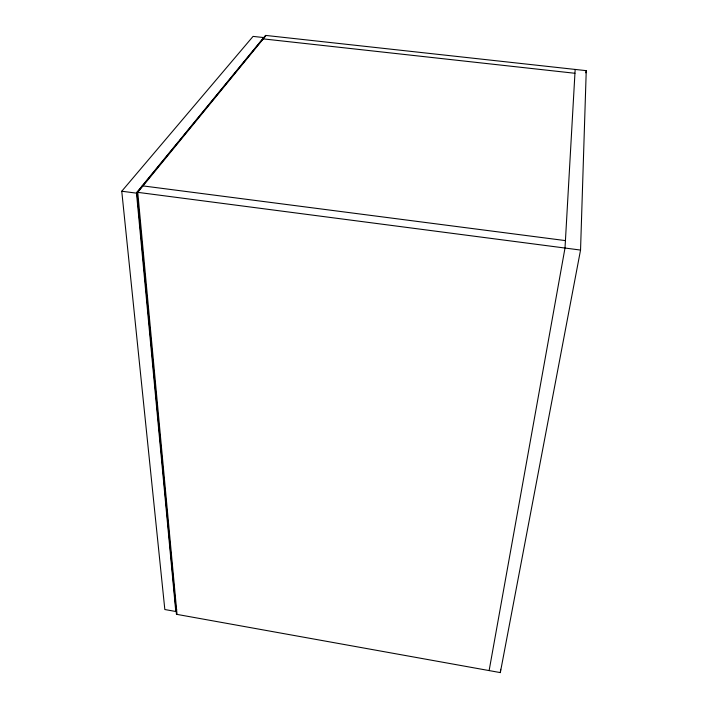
<?xml version="1.0" encoding="UTF-8"?>
<svg xmlns="http://www.w3.org/2000/svg" width="708" height="708" viewBox="0 0 708 708"><rect width="100%" height="100%" fill="white"/><g stroke="black" fill="none" stroke-linecap="round" stroke-linejoin="round"><path stroke-width="1.06" d="M580.542 250.066L586.242 70.65L265.509 35.4L136.963 192.24L176.451 614.296L500.326 672.6L580.542 250.066L136.963 192.24M575.161 69.428L565.002 248.039L489.122 670.582M500.326 672.6L500.636 669.299M585.861 72.827L586.242 70.65M183.407 135.883L263.925 37.586L253.066 36.391L121.758 191.231L164.831 609.526L175.788 611.5L176.664 609.464M175.788 611.5L136.502 193.151L178.513 141.866M179.912 140.157L182.009 137.591M266.084 35.462L137.75 192.346L177.027 614.402M262.703 38.825L574.94 73.278M142.246 185.806L565.427 240.605M121.758 191.231L136.502 193.151"/></g></svg>
